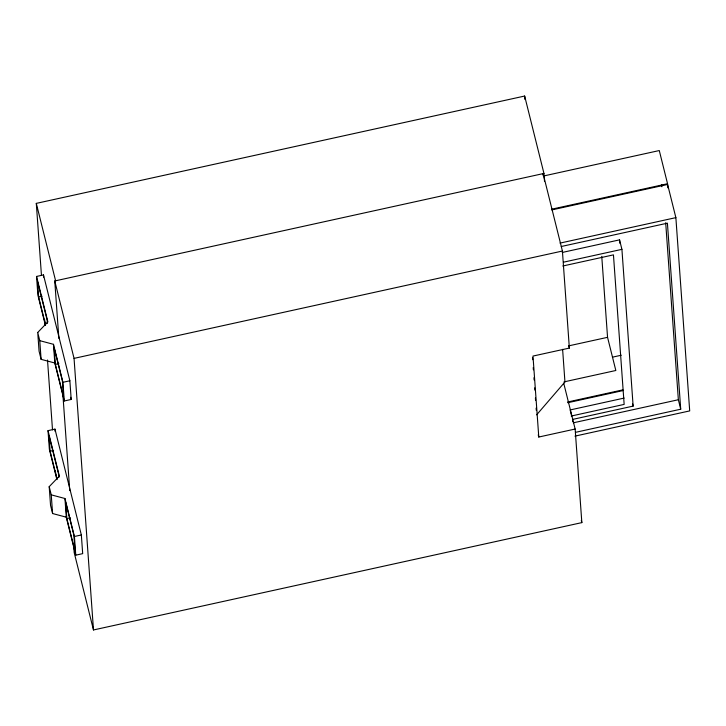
<?xml version="1.0" encoding="UTF-8"?>
<svg xmlns="http://www.w3.org/2000/svg" width="726" height="726" viewBox="0 0 726 726"><rect width="100%" height="100%" fill="white"/><g stroke="black" fill="none" stroke-linecap="round" stroke-linejoin="round"><path stroke-width="1.09" d="M536.614 414.855L564.946 381.967L562.614 349.324M37.725 332.472L47.88 321.908L36.545 276.452L43.478 274.927L69.868 380.778L71.202 399.454L64.278 400.979L54.804 362.991L53.47 344.315L39.767 340.657L37.725 332.472L39.068 351.148L41.11 359.343L54.804 362.991M49.205 486.665L51.247 494.851L64.95 498.508L66.284 517.184L52.59 513.536L50.548 505.341L49.205 486.665L59.36 476.102L48.025 430.645L54.958 429.12L81.348 534.971L82.682 553.648L75.758 555.172L66.057 516.395M41.464 275.499L36.3 203.38L524.653 96.041L543.955 173.441L544.518 181.337M58.87 338.443L54.759 280.971L543.955 173.441M543.42 176.028L659.281 150.554L667.548 183.732L667.847 187.852M45.575 324.867L38.632 297.007L42.09 296.253M551.687 209.197L667.548 183.732M551.742 209.932L667.602 184.468L675.87 217.637L689.7 410.907L574.947 436.135M560.009 243.101L675.87 217.637M561.271 246.504L667.412 223.172L680.716 409.21L575.691 432.297M563.73 383.255L575.146 429.039L581.844 522.62L93.482 629.959L74.052 358.381L562.414 251.033L543.112 173.632L543.275 175.883M562.251 252.457L619.55 239.861L621.919 249.345L633.136 406.106L572.524 419.428L572.678 421.652M55.358 364.398L54.196 348.063L62.382 380.896L63.552 397.231L55.358 364.398L58.824 363.635M563.512 262.177L621.919 249.345M562.759 266.015L613.452 254.871L624.151 404.4L571.253 416.034M64.278 400.979L62.935 382.293L69.868 380.778M57.055 479.06L50.112 451.209L53.579 450.447M568.984 345.803L607.553 337.327L601.763 256.378M562.414 251.033L569.356 348.081L532.984 356.067L538.783 437.034L575.146 429.039M612.417 357.174L621.247 355.232M564.029 381.885L615.83 370.496L607.553 337.327M567.723 401.986L622.899 389.862M567.777 402.721L622.944 390.588M66.846 518.591L65.676 502.256L73.861 535.089L75.032 551.424L66.846 518.591L70.304 517.829M624.16 398.075L570.155 409.945L571.471 415.218M573.322 422.813L678.356 399.736L665.688 222.719M75.758 555.172L74.415 536.487L81.348 534.971M678.356 399.736L680.716 409.21M632.609 404.001L633.136 406.106M568.812 345.894L569.356 348.081M581.299 520.442L581.844 522.62M538.238 434.856L538.783 437.034M36.3 203.38L55.603 280.78M54.759 280.971L74.052 358.381M70.658 397.276L71.202 399.454M53.47 344.315L62.935 382.293M45.439 325.439L37.888 295.137L36.545 276.452M64.95 498.508L74.415 536.487M56.918 479.632L49.368 449.33L48.025 430.645M93.482 629.959L74.188 552.559L73.544 543.538M661.704 184.468L661.867 186.727M619.55 239.861L619.795 243.246M524.653 96.041L524.898 99.417M532.503 357.446L532.666 359.697M533.229 367.583L533.392 369.833M533.955 377.711L534.118 379.961M534.681 387.838L534.844 390.089M535.407 397.975L535.561 400.226M536.133 408.103L536.287 410.353M62.654 391.405L69.75 490.576M58.851 477.554L58.615 474.223L48.996 435.654L50.112 451.209M47.372 323.36L47.136 320.03L37.516 281.461L38.632 297.007M54.958 429.12L55.112 431.326M43.478 274.927L43.633 277.132M44.604 319.449L45.012 325.085M47.508 360.014L52.508 429.883M55.412 470.457L55.73 474.967M51.247 494.851L52.59 513.536M39.767 340.657L41.11 359.343"/></g></svg>
